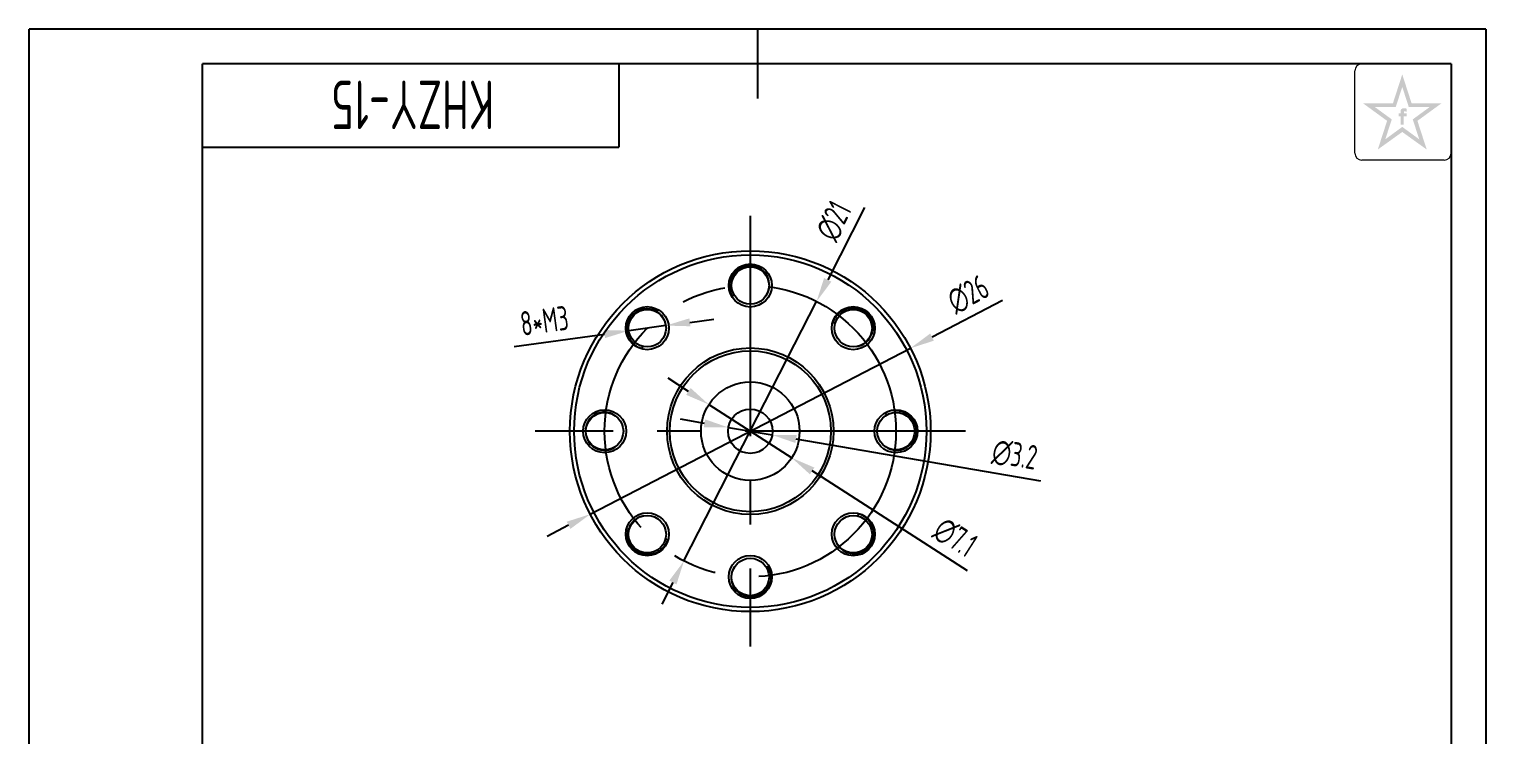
# Model space of a CAD drawing. Header units: inches. Extents: x -12 to 92, y -2 to 146.
# Drawn here: x -12.5 to 92.5, y 95.2 to 146 of the extents above; entities that cross this region are included whole.
import ezdxf
from ezdxf.enums import TextEntityAlignment as Align

# ---------------------------------------------------------------- set-up
doc = ezdxf.new("R2010")
doc.units = ezdxf.units.IN
doc.header["$LTSCALE"] = 0.5
doc.header["$MEASUREMENT"] = 0
doc.linetypes.add('CENTER', pattern=[50.8, 31.75, -6.35, 6.35, -6.35])
for name, color, linetype in [('1轮廓实线层', 7, 'Continuous'), ('2细线层', 4, 'Continuous'), ('6文字层', 3, 'Continuous'), ('7标注层', 4, 'Continuous'), ('图框层', 7, 'Continuous'), ('标注', 7, 'Continuous')]:
    doc.layers.add(name, color=color, linetype=linetype)
doc.styles.add('PC_TEXTSTYLE', font='ISOCP.SHX', dxfattribs={"width": 0.707, "bigfont": 'GBCBIG.SHX'})
doc.dimstyles.new('GB_LINEAR', dxfattribs={"dimtxt": 3.5, "dimasz": 3.5, "dimexe": 1, "dimexo": 0, "dimgap": 1.5, "dimtad": 1, "dimdsep": 46, "dimtxsty": 'PC_TEXTSTYLE', "dimcen": 0, "dimclrd": 256, "dimclrt": 3, "dimadec": 0, "dimazin": 2, "dimtp": 0.1, "dimtm": 0.1, "dimtfac": 0.71, "dimtdec": 3, "dimtmove": 0, "dimatfit": 3, "dimfxl": 1, "dimtfill": 1, "dimarcsym": 0})

# ---------------------------------------------------------------- blocks, each defined once
blk = doc.blocks.new('*D7')
at = {"layer": '7标注层', "lineweight": -2}
for p, q in [((57.66, 126.44), (52.58, 123.81)), ((27.94, 111.05), (51.03, 123.01)), ((26.38, 110.25), (24.83, 109.44))]:
    blk.add_line(p, q, dxfattribs=at)
at = {"layer": '7标注层'}
for points in [[(52.45, 124.07), (52.71, 123.55), (51.03, 123.01)], [(26.52, 109.99), (26.25, 110.51), (27.94, 111.05)]]:
    blk.add_solid(points, dxfattribs=at)
at = {"layer": 'Defpoints', "color": 0}
for p in [(51.03, 123.01), (27.94, 111.05)]:
    blk.add_point(p, dxfattribs=at)
at = {"layer": '7标注层', "color": 3, "insert": (55.19, 126.89), "char_height": 1.75, "attachment_point": 5, "rotation": 27.3682, "style": 'PC_TEXTSTYLE', "bg_fill": 3, "box_fill_scale": 1.25, "bg_fill_color": 257, "bg_fill_transparency": 0}
blk.add_mtext('∅26', dxfattribs=at)
blk = doc.blocks.new('*D8')
at = {"layer": '7标注层', "lineweight": -2}
for p, q in [((36.18, 117.59), (34.45, 117.89)), ((37.9, 117.3), (41.06, 116.76)), ((60.43, 113.44), (42.78, 116.46))]:
    blk.add_line(p, q, dxfattribs=at)
at = {"layer": '7标注层'}
for points in [[(36.13, 117.31), (36.23, 117.88), (37.9, 117.3)], [(42.83, 116.75), (42.73, 116.18), (41.06, 116.76)]]:
    blk.add_solid(points, dxfattribs=at)
at = {"layer": 'Defpoints', "color": 0}
for p in [(37.9, 117.3), (41.06, 116.76)]:
    blk.add_point(p, dxfattribs=at)
at = {"layer": '7标注层', "color": 3, "insert": (58.54, 115.32), "char_height": 1.75, "attachment_point": 5, "rotation": 350.2824, "style": 'PC_TEXTSTYLE', "bg_fill": 3, "box_fill_scale": 1.25, "bg_fill_color": 257, "bg_fill_transparency": 0}
blk.add_mtext('∅3.2', dxfattribs=at)
blk = doc.blocks.new('*D9')
at = {"layer": '7标注层', "lineweight": -2}
for p, q in [((35.02, 119.89), (33.55, 120.84)), ((36.49, 118.95), (42.47, 115.11)), ((55.14, 106.98), (43.94, 114.17))]:
    blk.add_line(p, q, dxfattribs=at)
at = {"layer": '7标注层'}
for points in [[(34.86, 119.65), (35.18, 120.14), (36.49, 118.95)], [(44.1, 114.41), (43.78, 113.92), (42.47, 115.11)]]:
    blk.add_solid(points, dxfattribs=at)
at = {"layer": 'Defpoints', "color": 0}
for p in [(36.49, 118.95), (42.47, 115.11)]:
    blk.add_point(p, dxfattribs=at)
at = {"layer": '7标注层', "color": 3, "insert": (54.25, 109.38), "char_height": 1.75, "attachment_point": 5, "rotation": 327.3245, "style": 'PC_TEXTSTYLE', "bg_fill": 3, "box_fill_scale": 1.25, "bg_fill_color": 257, "bg_fill_transparency": 0}
blk.add_mtext('∅7.1', dxfattribs=at)
blk = doc.blocks.new('*D11')
at = {"layer": '7标注层', "lineweight": -2}
for p, q in [((47.72, 133.14), (45.06, 127.94)), ((34.7, 107.68), (44.26, 126.38)), ((33.9, 106.12), (33.11, 104.56))]:
    blk.add_line(p, q, dxfattribs=at)
at = {"layer": '7标注层'}
for points in [[(44.8, 128.07), (45.32, 127.8), (44.26, 126.38)], [(34.16, 105.99), (33.64, 106.26), (34.7, 107.68)]]:
    blk.add_solid(points, dxfattribs=at)
at = {"layer": 'Defpoints', "color": 0}
for p in [(44.26, 126.38), (34.7, 107.68)]:
    blk.add_point(p, dxfattribs=at)
at = {"layer": '7标注层', "color": 3, "insert": (45.5, 132.18), "char_height": 1.75, "attachment_point": 5, "rotation": 62.915, "style": 'PC_TEXTSTYLE', "bg_fill": 3, "box_fill_scale": 1.25, "bg_fill_color": 257, "bg_fill_transparency": 0}
blk.add_mtext('∅21', dxfattribs=at)
blk = doc.blocks.new('*D12')
at = {"layer": '7标注层', "lineweight": -2}
for p, q in [((35.13, 124.87), (36.86, 125.11)), ((22.45, 123.14), (28.98, 124.03)), ((33.39, 124.64), (30.72, 124.27))]:
    blk.add_line(p, q, dxfattribs=at)
at = {"layer": '7标注层'}
for points in [[(35.09, 125.16), (35.17, 124.59), (33.39, 124.64)], [(29.02, 123.74), (28.95, 124.32), (30.72, 124.27)]]:
    blk.add_solid(points, dxfattribs=at)
at = {"layer": 'Defpoints', "color": 0}
for p in [(30.72, 124.27), (33.39, 124.64)]:
    blk.add_point(p, dxfattribs=at)
at = {"layer": '7标注层', "color": 3, "insert": (24.64, 124.99), "char_height": 1.75, "attachment_point": 5, "rotation": 7.7934, "style": 'PC_TEXTSTYLE', "bg_fill": 3, "box_fill_scale": 1.25, "bg_fill_color": 257, "bg_fill_transparency": 0}
blk.add_mtext('8*M3', dxfattribs=at)
blk = doc.blocks.new('ZwmFrameMain_A4^_^无分区图框^_^portrait')
at = {"layer": '1轮廓实线层'}
for p, q in [((80, 292), (80, 282)), ((0, 0), (0, 287)), ((180, 287), (0, 287)), ((180, 287), (180, 0))]:
    blk.add_line(p, q, dxfattribs=at)
at = {"layer": '2细线层'}
for p, q in [((-25, -5), (-25, 292)), ((185, 292), (-25, 292)), ((185, 292), (185, -5))]:
    blk.add_line(p, q, dxfattribs=at)
blk = doc.blocks.new('ZwmFrameMain_图样代号')
at = {"layer": '2细线层', "linetype": 'Continuous'}
for p in [(60, 0), (0, -12)]:
    blk.add_line(p, (60, -12), dxfattribs=at)
at = {"layer": '6文字层', "style": 'PC_TEXTSTYLE', "width": 2.827942}
blk.add_attdef('图样代号', text='', height=7, rotation=180, dxfattribs=at).set_placement((58.24, -2.4), (2.35, -2.4), align=Align.FIT)

msp = doc.modelspace()

# ---------------------------------------------------------------- hatches: boundary and pattern name
at = {"layer": '6文字层', "lineweight": 5}
h = msp.add_hatch(color=2, dxfattribs=at)
edge = h.paths.add_edge_path(flags=0)
edge.add_line((86.586, 139.709), (86.784, 139.709))
edge.add_line((86.784, 139.709), (86.784, 139.922))
edge.add_line((86.784, 139.922), (86.588, 139.922))
edge.add_line((86.588, 139.922), (86.588, 140.027))
edge.add_spline(control_points=[(86.588, 140.027), (86.588, 140.039), (86.588, 140.087), (86.682, 140.072), (86.741, 140.063), (86.775, 140.055), (86.788, 140.051)], knot_values=[0, 0, 0, 0, 1.4943482, 5.8188355, 8.4876202, 10.3632598, 10.3632598, 10.3632598, 10.3632598], degree=3, periodic=0)
edge.add_line((86.788, 140.051), (86.788, 140.269))
edge.add_spline(control_points=[(86.788, 140.269), (86.753, 140.278), (86.666, 140.298), (86.542, 140.309), (86.428, 140.257), (86.37, 140.185), (86.36, 140.13), (86.357, 140.114)], knot_values=[0, 0, 0, 0, 4.9341397, 11.9452686, 16.0265909, 21.3569295, 23.4510995, 23.4510995, 23.4510995, 23.4510995], degree=3, periodic=0)
edge.add_line((86.357, 140.114), (86.357, 139.922))
edge.add_line((86.357, 139.922), (86.214, 139.922))
edge.add_line((86.214, 139.922), (86.214, 139.709))
edge.add_line((86.214, 139.709), (86.359, 139.709))
edge.add_line((86.359, 139.709), (86.359, 139.114))
edge.add_line((86.359, 139.114), (86.586, 139.114))
edge.add_line((86.586, 139.114), (86.586, 139.709))
h.paths.add_polyline_path([(89.314, 140.666), (87.144, 140.666), (86.474, 142.737), (85.804, 140.666), (83.634, 140.666), (85.381, 139.393), (84.711, 137.328), (86.474, 138.59), (88.237, 137.328), (87.567, 139.393)])
h.paths.add_polyline_path([(87.231, 139.498), (87.697, 138.062), (86.474, 138.957), (85.251, 138.062), (85.717, 139.498), (84.49, 140.393), (86.006, 140.393), (86.474, 141.837), (86.942, 140.393), (88.457, 140.393)], flags=16)

# ---------------------------------------------------------------- linework, layer by layer
at = {"color": 7, "linetype": 'Continuous'}
for p, q in [((38.316, 126.847), (38.169, 126.761)), ((45.599, 124.795), (45.434, 124.838)), ((31.715, 123.148), (31.672, 122.983)), ((49.298, 118.194), (49.212, 118.341)), ((29.663, 115.865), (29.678, 115.84)), ((47.246, 110.911), (47.289, 111.076)), ((33.362, 109.264), (33.527, 109.221)), ((40.645, 107.212), (40.792, 107.298))]:
    msp.add_line(p, q, dxfattribs=at)
for centre, radius in [((39.481, 117.029), 13), ((39.481, 117.029), 12.7), ((39.481, 127.529), 1.55), ((39.481, 127.529), 1.35), ((32.056, 124.454), 1.55), ((46.905, 124.454), 1.55), ((32.056, 124.454), 1.35), ((46.905, 124.454), 1.35), ((39.481, 117.029), 6), ((39.481, 117.029), 5.8), ((28.981, 117.029), 1.55), ((28.981, 117.029), 1.35), ((39.481, 117.029), 1.6), ((49.981, 117.029), 1.55), ((49.981, 117.029), 1.35), ((32.056, 109.605), 1.55), ((32.056, 109.605), 1.35), ((46.905, 109.605), 1.55), ((46.905, 109.605), 1.35), ((39.481, 106.529), 1.55), ((39.481, 106.529), 1.35)]:
    msp.add_circle(centre, radius, dxfattribs=at)
for centre, radius, start, end in [((39.473, 127.569), 1.382, 358.37012, 24.81151), ((39.49, 127.49), 1.509, 178.51425, 208.91795), ((39.494, 127.568), 1.361, 323.94259, 358.39288), ((32.02, 124.472), 1.387, 69.05159, 69.78771), ((32.023, 124.476), 1.382, 43.36899, 69.0751), ((32.038, 124.49), 1.361, 8.94259, 43.39288), ((46.884, 124.42), 1.509, 133.51425, 163.91795), ((46.928, 124.487), 1.382, 313.36899, 339.0751), ((46.923, 124.49), 1.387, 339.05159, 339.78771), ((32.09, 124.433), 1.509, 223.51425, 253.91795), ((46.942, 124.472), 1.361, 278.94259, 313.39288), ((28.981, 117.029), 1.378, 96.14793, 300.38105), ((28.981, 117.026), 1.381, 90.01061, 96.14482), ((28.941, 117.027), 1.376, 88.34496, 94.4936), ((28.981, 117.033), 1.375, 88.54413, 90.00684), ((28.941, 117.037), 1.366, 86.87078, 88.34068), ((28.943, 117.043), 1.361, 53.93807, 86.92628), ((49.942, 117.02), 1.509, 88.51425, 118.91795), ((50.019, 117.016), 1.361, 233.94259, 268.39288), ((50.02, 117.037), 1.382, 268.37012, 294.81151), ((32.034, 109.571), 1.382, 133.36899, 159.0751), ((32.02, 109.587), 1.361, 98.94259, 133.39288), ((46.871, 109.626), 1.509, 43.51425, 73.91795), ((32.038, 109.569), 1.387, 159.05159, 159.78771), ((32.077, 109.639), 1.509, 313.51425, 343.91795), ((46.923, 109.568), 1.361, 188.94259, 223.39288), ((46.939, 109.582), 1.382, 223.36899, 249.0751), ((46.941, 109.587), 1.387, 249.05159, 249.78771), ((39.467, 106.491), 1.361, 143.94259, 178.39288), ((39.471, 106.568), 1.509, 358.51425, 28.91795), ((39.489, 106.49), 1.382, 178.37012, 204.81151)]:
    msp.add_arc(centre, radius, start, end, dxfattribs=at)
for points in [[(37.982, 127.529), (37.986, 127.69), (38.047, 128.013), (38.289, 128.44), (38.656, 128.766), (39.034, 128.924), (39.354, 128.97), (39.598, 128.965), (39.836, 128.918), (40.063, 128.831), (40.273, 128.708), (40.458, 128.55), (40.613, 128.363), (40.694, 128.222), (40.727, 128.149)], [(30.996, 123.394), (30.885, 123.511), (30.701, 123.782), (30.57, 124.255), (30.598, 124.745), (30.754, 125.125), (30.948, 125.384), (31.124, 125.552), (31.326, 125.687), (31.547, 125.787), (31.783, 125.847), (32.025, 125.867), (32.267, 125.844), (32.424, 125.802), (32.5, 125.774)], [(45.845, 125.514), (45.962, 125.625), (46.233, 125.809), (46.706, 125.94), (47.197, 125.912), (47.576, 125.756), (47.835, 125.562), (48.003, 125.386), (48.138, 125.184), (48.238, 124.963), (48.299, 124.727), (48.318, 124.485), (48.295, 124.243), (48.253, 124.086), (48.225, 124.01)], [(49.981, 118.528), (50.141, 118.524), (50.464, 118.463), (50.891, 118.221), (51.218, 117.854), (51.376, 117.476), (51.422, 117.156), (51.416, 116.912), (51.369, 116.674), (51.283, 116.447), (51.159, 116.237), (51.001, 116.052), (50.814, 115.897), (50.673, 115.816), (50.6, 115.782)], [(47.965, 110.665), (48.076, 110.548), (48.261, 110.277), (48.392, 109.804), (48.363, 109.313), (48.207, 108.934), (48.013, 108.675), (47.837, 108.507), (47.636, 108.372), (47.414, 108.272), (47.178, 108.211), (46.936, 108.192), (46.694, 108.215), (46.537, 108.257), (46.462, 108.285)], [(33.116, 108.545), (32.999, 108.434), (32.728, 108.249), (32.255, 108.118), (31.765, 108.147), (31.385, 108.303), (31.126, 108.496), (30.958, 108.673), (30.823, 108.874), (30.723, 109.096), (30.663, 109.332), (30.643, 109.574), (30.666, 109.816), (30.708, 109.973), (30.736, 110.048)], [(40.98, 106.529), (40.975, 106.369), (40.914, 106.046), (40.672, 105.619), (40.306, 105.292), (39.927, 105.134), (39.607, 105.088), (39.364, 105.094), (39.125, 105.141), (38.898, 105.227), (38.689, 105.351), (38.503, 105.509), (38.348, 105.696), (38.268, 105.837), (38.234, 105.91)]]:
    msp.add_open_spline(points, degree=3, knots=[0, 0, 0, 0, 0.1248158, 0.2496057, 0.3743906, 0.4991796, 0.5617873, 0.6243891, 0.6869895, 0.749594, 0.8121992, 0.8747999, 0.9373996, 1, 1, 1, 1], dxfattribs=at)
at = {"layer": '6文字层', "color": 212, "lineweight": 5}
for p, q in [((83.055, 137.058), (83.055, 143.001)), ((83.553, 143.5), (90, 143.5)), ((90, 143.5), (90, 137.058)), ((89.501, 136.56), (83.553, 136.56))]:
    msp.add_line(p, q, dxfattribs=at)
for centre, start, end in [((83.553, 143.001), 90, 180), ((83.553, 137.058), 180, 270), ((89.501, 137.058), 270, 0)]:
    msp.add_arc(centre, 0.499, start, end, dxfattribs=at)
at = {"layer": '标注'}
msp.add_circle((39.481, 117.029), 3.55, dxfattribs=at)

# ---------------------------------------------------------------- block references
at = {"layer": '图框层'}
ref = msp.add_blockref('ZwmFrameMain_图样代号', (0, 143.5), dxfattribs=dict(at, xscale=0.5, yscale=0.5, zscale=0.5))
ref.add_attrib('图样代号', 'KHZY-15', dxfattribs={"layer": '6文字层', "height": 3.5, "rotation": 180, "style": 'PC_TEXTSTYLE', "width": 0.707}).set_placement((15.146, 142.298), align=Align.CENTER)

# ---------------------------------------------------------------- next in the draw order: dimensions: what is measured, and where the dimension line sits
at = {"layer": '7标注层'}
dim = msp.add_diameter_dim_2p(p1=(27.936, 111.053), p2=(51.026, 123.006), dimstyle='GB_LINEAR', override={"dimscale": 0.5, "dimtvp": 0.1, "dimtfill": 1, "dimtfillclr": 0}, dxfattribs=at)
dim.commit()
dim.dimension.update_dxf_attribs({"geometry": '*D7', "text_midpoint": (54.593, 124.852), "dimtype": 163})

# ---------------------------------------------------------------- next in the draw order: dimensions: what is measured, and where the dimension line sits
dim = msp.add_diameter_dim_2p(p1=(37.904, 117.299), p2=(41.058, 116.759), dimstyle='GB_LINEAR', override={"dimscale": 0.5, "dimtvp": 0.1, "dimtfill": 1, "dimtfillclr": 0}, dxfattribs=at)
dim.commit()
dim.dimension.update_dxf_attribs({"geometry": '*D8', "text_midpoint": (58.284, 113.809), "dimtype": 163})

# ---------------------------------------------------------------- next in the draw order: dimensions: what is measured, and where the dimension line sits
dim = msp.add_diameter_dim_2p(p1=(36.492, 118.946), p2=(42.469, 115.113), dimstyle='GB_LINEAR', override={"dimscale": 0.5, "dimtvp": 0.1, "dimtfill": 1, "dimtfillclr": 0}, dxfattribs=at)
dim.commit()
dim.dimension.update_dxf_attribs({"geometry": '*D9', "text_midpoint": (53.42, 108.089), "dimtype": 163})

# ---------------------------------------------------------------- next in the draw order: linework, layer by layer
at = {"layer": '标注', "color": 1, "linetype": 'CENTER'}
for p, q in [((39.481, 132.54), (39.481, 101.519)), ((54.991, 117.029), (23.97, 117.029))]:
    msp.add_line(p, q, dxfattribs=at)
msp.add_circle((39.481, 117.029), 10.5, dxfattribs=at)

# ---------------------------------------------------------------- next in the draw order: dimensions: what is measured, and where the dimension line sits
at = {"layer": '7标注层'}
dim = msp.add_diameter_dim_2p(p1=(34.7, 107.681), p2=(44.261, 126.378), dimstyle='GB_LINEAR', override={"dimscale": 0.5, "dimtvp": 0.1, "dimtfill": 1, "dimtfillclr": 0}, dxfattribs=at)
dim.commit()
dim.dimension.update_dxf_attribs({"geometry": '*D11', "text_midpoint": (46.872, 131.483), "dimtype": 163})

# ---------------------------------------------------------------- next in the draw order: dimensions: what is measured, and where the dimension line sits
dim = msp.add_diameter_dim_2p(p1=(33.394, 124.637), p2=(30.718, 124.271), text='8*M3', dimstyle='GB_LINEAR', override={"dimscale": 0.5, "dimtvp": 0.1, "dimtfill": 1, "dimtfillclr": 0}, dxfattribs=at)
dim.commit()
dim.dimension.update_dxf_attribs({"geometry": '*D12', "text_midpoint": (27.069, 123.771), "dimtype": 163})

# ---------------------------------------------------------------- next in the draw order: block references
at = {"layer": '图框层', "xscale": 0.5, "yscale": 0.5, "zscale": 0.5}
msp.add_blockref('ZwmFrameMain_A4^_^无分区图框^_^portrait', (0, 0), dxfattribs=at)

doc.saveas('drawing.dxf')
